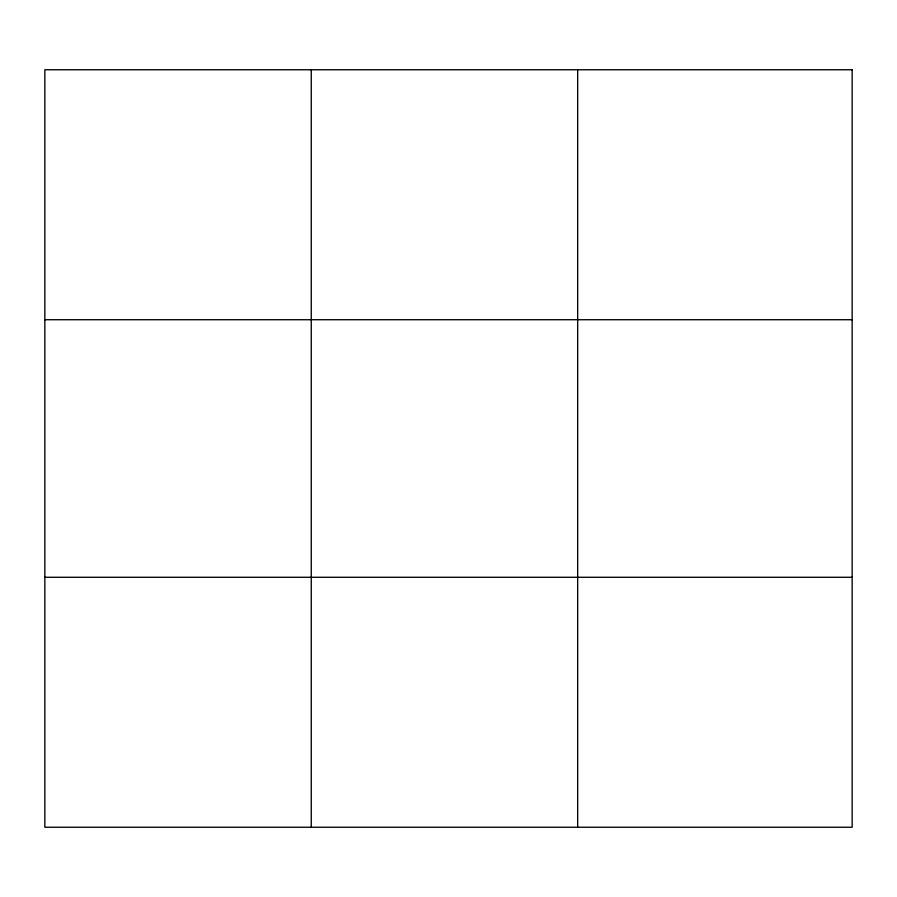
<?xml version="1.0" encoding="UTF-8"?>
<svg xmlns="http://www.w3.org/2000/svg" width="897" height="897" viewBox="0 0 897 897"><rect width="100%" height="100%" fill="white"/><g stroke="black" fill="none" stroke-linecap="round" stroke-linejoin="round"><path stroke-width="1.35" d="M311.259 827.247L311.259 69.753M577.668 827.247L577.668 69.753M44.85 319.724L852.15 319.724M44.85 577.276L852.15 577.276M852.15 69.753L852.15 827.247L44.85 827.247L44.85 69.753L852.15 69.753"/></g></svg>
